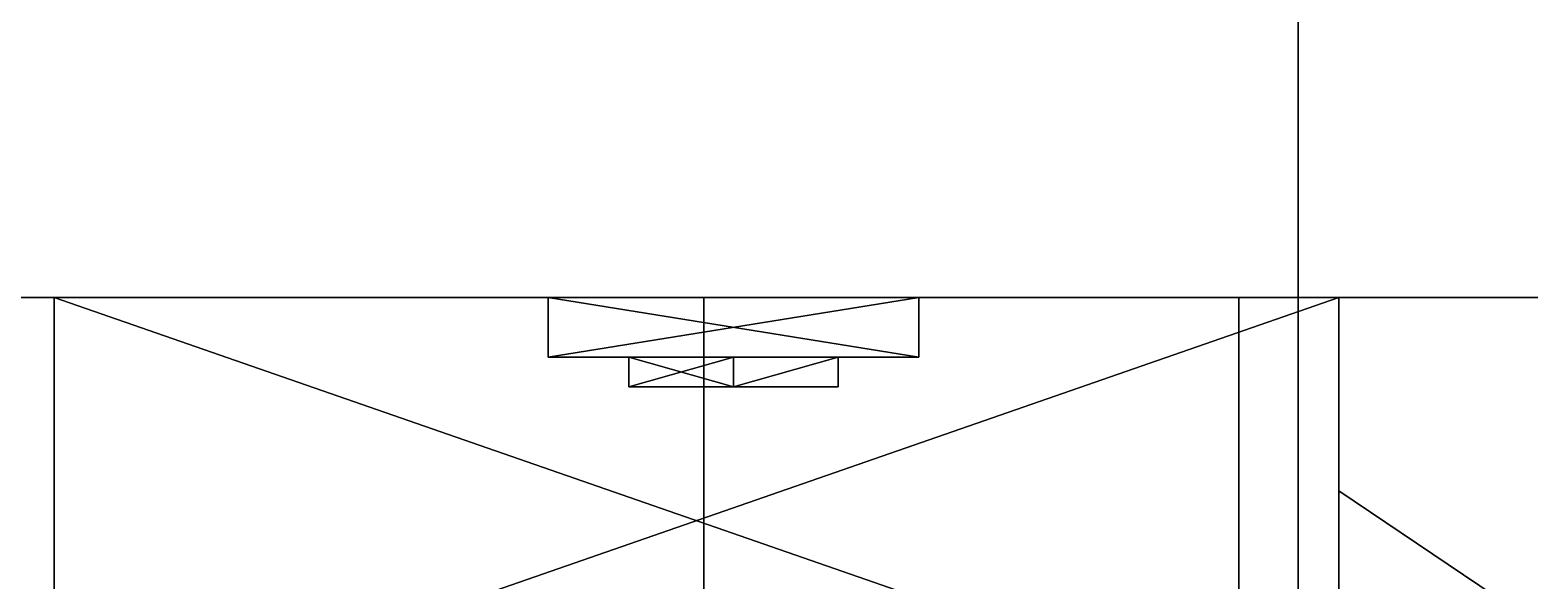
# Model space of a CAD drawing. Extents: x -469 to 3226, y 1395 to 4288.
# Drawn here: x 215.5 to 266, y 3036.2 to 3054.7 of the extents above; entities that cross this region are included whole.
import ezdxf

# ---------------------------------------------------------------- set-up
doc = ezdxf.new("R2010")
doc.units = 0
for name, color, linetype in [('LAYER0', 7, 'CONTINUOUS'), ('LAYER1', 7, 'CONTINUOUS'), ('LAYER101', 7, 'CONTINUOUS'), ('LAYER122', 253, 'CONTINUOUS'), ('LAYER125', 253, 'CONTINUOUS'), ('LAYER128', 253, 'CONTINUOUS'), ('LAYER131', 253, 'CONTINUOUS'), ('LAYER134', 253, 'CONTINUOUS'), ('LAYER338', 9, 'CONTINUOUS'), ('LAYER85', 7, 'CONTINUOUS'), ('LAYER86', 9, 'CONTINUOUS'), ('LAYER92', 7, 'CONTINUOUS'), ('LAYER93', 7, 'CONTINUOUS'), ('LAYER94', 7, 'CONTINUOUS'), ('LAYER95', 7, 'CONTINUOUS'), ('LAYER96', 7, 'CONTINUOUS'), ('LAYER97', 9, 'CONTINUOUS')]:
    doc.layers.add(name, color=color, linetype=linetype)

msp = doc.modelspace()

# ---------------------------------------------------------------- linework, layer by layer
at = {"layer": 'LAYER0', "invisible_edges": 1}
for points in [[(3116.174, 4288.024, -5), (-468.8259, 1395.024, -5), (-468.8259, 4288.024, -5), (3116.174, 4288.024, -5)], [(-468.8259, 1395.024, -5), (3116.174, 4288.024, -5), (3116.174, 1395.024, -5), (-468.8259, 1395.024, -5)], [(3116.174, 1395.024), (-468.8259, 4288.024), (-468.8259, 1395.024), (3116.174, 1395.024)], [(-468.8259, 4288.024), (3116.174, 1395.024), (3116.174, 4288.024), (-468.8259, 4288.024)]]:
    msp.add_3dface(points, dxfattribs=at)
at = {"layer": 'LAYER101', "invisible_edges": 1}
for points in [[(-303.8259, 2241.024, 2379), (276.1741, 3045.694, 2379), (-303.8259, 3045.694, 2379), (-303.8259, 2241.024, 2379)], [(276.1741, 3045.694, 2379), (-303.8259, 2241.024, 2379), (276.1741, 2241.024, 2379), (276.1741, 3045.694, 2379)], [(-303.8259, 3045.694, 2361), (276.1741, 3045.694, 2379), (276.1741, 3045.694, 2361), (-303.8259, 3045.694, 2361)], [(276.1741, 3045.694, 2379), (-303.8259, 3045.694, 2361), (-303.8259, 3045.694, 2379), (276.1741, 3045.694, 2379)], [(276.1741, 2241.024, 2361), (-303.8259, 3045.694, 2361), (276.1741, 3045.694, 2361), (276.1741, 2241.024, 2361)], [(-303.8259, 3045.694, 2361), (276.1741, 2241.024, 2361), (-303.8259, 2241.024, 2361), (-303.8259, 3045.694, 2361)]]:
    msp.add_3dface(points, dxfattribs=at)
at = {"layer": 'LAYER122'}
for points in [[(259.5378, 3045.694, 177), (259.5378, 3030.694, 177), (216.317, 3045.694, 177), (259.5378, 3045.694, 177)], [(216.317, 3045.694, 177), (259.5378, 3030.694, 177), (216.317, 3030.694, 177), (216.317, 3045.694, 177)], [(216.317, 3045.694, 177), (216.317, 3030.694, 177), (216.317, 3045.694, 189), (216.317, 3045.694, 177)], [(216.317, 3045.694, 189), (216.317, 3030.694, 177), (216.317, 3030.694, 189), (216.317, 3045.694, 189)], [(216.317, 3045.694, 189), (216.317, 3030.694, 189), (259.5378, 3045.694, 189), (216.317, 3045.694, 189)], [(259.5378, 3045.694, 189), (216.317, 3030.694, 189), (259.5378, 3030.694, 189), (259.5378, 3045.694, 189)], [(245.4079, 3043.694, 206), (245.4079, 3045.694, 206), (232.9403, 3045.694, 206), (245.4079, 3043.694, 206)], [(245.4079, 3043.694, 206), (232.9403, 3045.694, 206), (232.9403, 3043.694, 206), (245.4079, 3043.694, 206)], [(232.9403, 3043.694, 206), (232.9403, 3045.694, 206), (232.9403, 3045.694, 160), (232.9403, 3043.694, 206)], [(232.9403, 3043.694, 206), (232.9403, 3045.694, 160), (232.9403, 3043.694, 160), (232.9403, 3043.694, 206)], [(232.9403, 3043.694, 160), (232.9403, 3045.694, 160), (245.4079, 3045.694, 160), (232.9403, 3043.694, 160)], [(232.9403, 3043.694, 160), (245.4079, 3045.694, 160), (245.4079, 3043.694, 160), (232.9403, 3043.694, 160)], [(245.4079, 3045.694, 160), (245.4079, 3045.694, 206), (245.4079, 3043.694, 206), (245.4079, 3045.694, 160)], [(245.4079, 3045.694, 160), (245.4079, 3043.694, 206), (245.4079, 3043.694, 160), (245.4079, 3045.694, 160)], [(245.4079, 3043.694, 160), (245.4079, 3043.694, 206), (232.9403, 3043.694, 206), (245.4079, 3043.694, 160)], [(245.4079, 3043.694, 160), (232.9403, 3043.694, 206), (232.9403, 3043.694, 160), (245.4079, 3043.694, 160)], [(239.1741, 3042.694, 194.76), (235.6499, 3042.694, 199), (239.1741, 3043.694, 194.76), (239.1741, 3042.694, 194.76)], [(239.1741, 3043.694, 194.76), (235.6499, 3042.694, 199), (235.6499, 3043.694, 199), (239.1741, 3043.694, 194.76)], [(235.6499, 3042.694, 199), (239.1741, 3042.694, 203.24), (235.6499, 3043.694, 199), (235.6499, 3042.694, 199)], [(235.6499, 3043.694, 199), (239.1741, 3042.694, 203.24), (239.1741, 3043.694, 203.24), (235.6499, 3043.694, 199)], [(239.1741, 3043.694, 203.24), (235.6499, 3043.694, 199), (239.1741, 3043.694, 194.76), (239.1741, 3043.694, 203.24)], [(239.1741, 3042.694, 162.76), (235.6499, 3042.694, 167), (239.1741, 3043.694, 162.76), (239.1741, 3042.694, 162.76)], [(239.1741, 3043.694, 162.76), (235.6499, 3042.694, 167), (235.6499, 3043.694, 167), (239.1741, 3043.694, 162.76)], [(235.6499, 3042.694, 167), (239.1741, 3042.694, 171.24), (235.6499, 3043.694, 167), (235.6499, 3042.694, 167)], [(235.6499, 3043.694, 167), (239.1741, 3042.694, 171.24), (239.1741, 3043.694, 171.24), (235.6499, 3043.694, 167)], [(239.1741, 3043.694, 171.24), (235.6499, 3043.694, 167), (239.1741, 3043.694, 162.76), (239.1741, 3043.694, 171.24)], [(242.6983, 3042.694, 199), (239.1741, 3042.694, 194.76), (242.6983, 3043.694, 199), (242.6983, 3042.694, 199)], [(242.6983, 3043.694, 199), (239.1741, 3042.694, 194.76), (239.1741, 3043.694, 194.76), (242.6983, 3043.694, 199)], [(239.1741, 3043.694, 203.24), (239.1741, 3043.694, 194.76), (242.6983, 3043.694, 199), (239.1741, 3043.694, 203.24)], [(239.1741, 3043.694, 203.24), (239.1741, 3042.694, 203.24), (242.6983, 3043.694, 199), (239.1741, 3043.694, 203.24)], [(242.6983, 3043.694, 199), (239.1741, 3042.694, 203.24), (242.6983, 3042.694, 199), (242.6983, 3043.694, 199)], [(242.6983, 3042.694, 167), (239.1741, 3042.694, 162.76), (242.6983, 3043.694, 167), (242.6983, 3042.694, 167)], [(242.6983, 3043.694, 167), (239.1741, 3042.694, 162.76), (239.1741, 3043.694, 162.76), (242.6983, 3043.694, 167)], [(239.1741, 3043.694, 171.24), (239.1741, 3043.694, 162.76), (242.6983, 3043.694, 167), (239.1741, 3043.694, 171.24)], [(239.1741, 3043.694, 171.24), (239.1741, 3042.694, 171.24), (242.6983, 3043.694, 167), (239.1741, 3043.694, 171.24)], [(242.6983, 3043.694, 167), (239.1741, 3042.694, 171.24), (242.6983, 3042.694, 167), (242.6983, 3043.694, 167)], [(239.1741, 3042.694, 203.24), (235.6499, 3042.694, 199), (242.6983, 3042.694, 199), (239.1741, 3042.694, 203.24)], [(242.6983, 3042.694, 199), (235.6499, 3042.694, 199), (239.1741, 3042.694, 194.76), (242.6983, 3042.694, 199)], [(239.1741, 3042.694, 171.24), (235.6499, 3042.694, 167), (242.6983, 3042.694, 167), (239.1741, 3042.694, 171.24)], [(242.6983, 3042.694, 167), (235.6499, 3042.694, 167), (239.1741, 3042.694, 162.76), (242.6983, 3042.694, 167)], [(259.5378, 3030.694, 189), (264.8073, 3035.654, 189), (259.5378, 3039.194, 189), (259.5378, 3030.694, 189)], [(264.8073, 3035.654, 177), (259.5378, 3030.694, 177), (259.5378, 3039.194, 177), (264.8073, 3035.654, 177)]]:
    msp.add_3dface(points, dxfattribs=at)
at = {"layer": 'LAYER125'}
for points in [[(259.5378, 3045.694, 700.5), (259.5378, 3030.694, 700.5), (216.317, 3045.694, 700.5), (259.5378, 3045.694, 700.5)], [(216.317, 3045.694, 700.5), (259.5378, 3030.694, 700.5), (216.317, 3030.694, 700.5), (216.317, 3045.694, 700.5)], [(216.317, 3045.694, 700.5), (216.317, 3030.694, 700.5), (216.317, 3045.694, 712.5), (216.317, 3045.694, 700.5)], [(216.317, 3045.694, 712.5), (216.317, 3030.694, 700.5), (216.317, 3030.694, 712.5), (216.317, 3045.694, 712.5)], [(216.317, 3045.694, 712.5), (216.317, 3030.694, 712.5), (259.5378, 3045.694, 712.5), (216.317, 3045.694, 712.5)], [(259.5378, 3045.694, 712.5), (216.317, 3030.694, 712.5), (259.5378, 3030.694, 712.5), (259.5378, 3045.694, 712.5)], [(245.4079, 3043.694, 729.5), (245.4079, 3045.694, 729.5), (232.9403, 3045.694, 729.5), (245.4079, 3043.694, 729.5)], [(245.4079, 3043.694, 729.5), (232.9403, 3045.694, 729.5), (232.9403, 3043.694, 729.5), (245.4079, 3043.694, 729.5)], [(232.9403, 3043.694, 729.5), (232.9403, 3045.694, 729.5), (232.9403, 3045.694, 683.5), (232.9403, 3043.694, 729.5)], [(232.9403, 3043.694, 729.5), (232.9403, 3045.694, 683.5), (232.9403, 3043.694, 683.5), (232.9403, 3043.694, 729.5)], [(232.9403, 3043.694, 683.5), (232.9403, 3045.694, 683.5), (245.4079, 3045.694, 683.5), (232.9403, 3043.694, 683.5)], [(232.9403, 3043.694, 683.5), (245.4079, 3045.694, 683.5), (245.4079, 3043.694, 683.5), (232.9403, 3043.694, 683.5)], [(245.4079, 3045.694, 683.5), (245.4079, 3045.694, 729.5), (245.4079, 3043.694, 729.5), (245.4079, 3045.694, 683.5)], [(245.4079, 3045.694, 683.5), (245.4079, 3043.694, 729.5), (245.4079, 3043.694, 683.5), (245.4079, 3045.694, 683.5)], [(245.4079, 3043.694, 683.5), (245.4079, 3043.694, 729.5), (232.9403, 3043.694, 729.5), (245.4079, 3043.694, 683.5)], [(245.4079, 3043.694, 683.5), (232.9403, 3043.694, 729.5), (232.9403, 3043.694, 683.5), (245.4079, 3043.694, 683.5)], [(239.1741, 3042.694, 718.26), (235.6499, 3042.694, 722.5), (239.1741, 3043.694, 718.26), (239.1741, 3042.694, 718.26)], [(239.1741, 3043.694, 718.26), (235.6499, 3042.694, 722.5), (235.6499, 3043.694, 722.5), (239.1741, 3043.694, 718.26)], [(235.6499, 3042.694, 722.5), (239.1741, 3042.694, 726.74), (235.6499, 3043.694, 722.5), (235.6499, 3042.694, 722.5)], [(235.6499, 3043.694, 722.5), (239.1741, 3042.694, 726.74), (239.1741, 3043.694, 726.74), (235.6499, 3043.694, 722.5)], [(239.1741, 3043.694, 726.74), (235.6499, 3043.694, 722.5), (239.1741, 3043.694, 718.26), (239.1741, 3043.694, 726.74)], [(239.1741, 3042.694, 686.26), (235.6499, 3042.694, 690.5), (239.1741, 3043.694, 686.26), (239.1741, 3042.694, 686.26)], [(239.1741, 3043.694, 686.26), (235.6499, 3042.694, 690.5), (235.6499, 3043.694, 690.5), (239.1741, 3043.694, 686.26)], [(235.6499, 3042.694, 690.5), (239.1741, 3042.694, 694.74), (235.6499, 3043.694, 690.5), (235.6499, 3042.694, 690.5)], [(235.6499, 3043.694, 690.5), (239.1741, 3042.694, 694.74), (239.1741, 3043.694, 694.74), (235.6499, 3043.694, 690.5)], [(239.1741, 3043.694, 694.74), (235.6499, 3043.694, 690.5), (239.1741, 3043.694, 686.26), (239.1741, 3043.694, 694.74)], [(242.6983, 3042.694, 722.5), (239.1741, 3042.694, 718.26), (242.6983, 3043.694, 722.5), (242.6983, 3042.694, 722.5)], [(242.6983, 3043.694, 722.5), (239.1741, 3042.694, 718.26), (239.1741, 3043.694, 718.26), (242.6983, 3043.694, 722.5)], [(239.1741, 3043.694, 726.74), (239.1741, 3043.694, 718.26), (242.6983, 3043.694, 722.5), (239.1741, 3043.694, 726.74)], [(239.1741, 3043.694, 726.74), (239.1741, 3042.694, 726.74), (242.6983, 3043.694, 722.5), (239.1741, 3043.694, 726.74)], [(242.6983, 3043.694, 722.5), (239.1741, 3042.694, 726.74), (242.6983, 3042.694, 722.5), (242.6983, 3043.694, 722.5)], [(242.6983, 3042.694, 690.5), (239.1741, 3042.694, 686.26), (242.6983, 3043.694, 690.5), (242.6983, 3042.694, 690.5)], [(242.6983, 3043.694, 690.5), (239.1741, 3042.694, 686.26), (239.1741, 3043.694, 686.26), (242.6983, 3043.694, 690.5)], [(239.1741, 3043.694, 694.74), (239.1741, 3043.694, 686.26), (242.6983, 3043.694, 690.5), (239.1741, 3043.694, 694.74)], [(239.1741, 3043.694, 694.74), (239.1741, 3042.694, 694.74), (242.6983, 3043.694, 690.5), (239.1741, 3043.694, 694.74)], [(242.6983, 3043.694, 690.5), (239.1741, 3042.694, 694.74), (242.6983, 3042.694, 690.5), (242.6983, 3043.694, 690.5)], [(239.1741, 3042.694, 726.74), (235.6499, 3042.694, 722.5), (242.6983, 3042.694, 722.5), (239.1741, 3042.694, 726.74)], [(242.6983, 3042.694, 722.5), (235.6499, 3042.694, 722.5), (239.1741, 3042.694, 718.26), (242.6983, 3042.694, 722.5)], [(239.1741, 3042.694, 694.74), (235.6499, 3042.694, 690.5), (242.6983, 3042.694, 690.5), (239.1741, 3042.694, 694.74)], [(242.6983, 3042.694, 690.5), (235.6499, 3042.694, 690.5), (239.1741, 3042.694, 686.26), (242.6983, 3042.694, 690.5)], [(259.5378, 3030.694, 712.5), (264.8073, 3035.654, 712.5), (259.5378, 3039.194, 712.5), (259.5378, 3030.694, 712.5)], [(264.8073, 3035.654, 700.5), (259.5378, 3030.694, 700.5), (259.5378, 3039.194, 700.5), (264.8073, 3035.654, 700.5)]]:
    msp.add_3dface(points, dxfattribs=at)
at = {"layer": 'LAYER128'}
for points in [[(259.5378, 3045.694, 1224), (259.5378, 3030.694, 1224), (216.317, 3045.694, 1224), (259.5378, 3045.694, 1224)], [(216.317, 3045.694, 1224), (259.5378, 3030.694, 1224), (216.317, 3030.694, 1224), (216.317, 3045.694, 1224)], [(216.317, 3045.694, 1224), (216.317, 3030.694, 1224), (216.317, 3045.694, 1236), (216.317, 3045.694, 1224)], [(216.317, 3045.694, 1236), (216.317, 3030.694, 1224), (216.317, 3030.694, 1236), (216.317, 3045.694, 1236)], [(216.317, 3045.694, 1236), (216.317, 3030.694, 1236), (259.5378, 3045.694, 1236), (216.317, 3045.694, 1236)], [(259.5378, 3045.694, 1236), (216.317, 3030.694, 1236), (259.5378, 3030.694, 1236), (259.5378, 3045.694, 1236)], [(245.4079, 3043.694, 1253), (245.4079, 3045.694, 1253), (232.9403, 3045.694, 1253), (245.4079, 3043.694, 1253)], [(245.4079, 3043.694, 1253), (232.9403, 3045.694, 1253), (232.9403, 3043.694, 1253), (245.4079, 3043.694, 1253)], [(232.9403, 3043.694, 1253), (232.9403, 3045.694, 1253), (232.9403, 3045.694, 1207), (232.9403, 3043.694, 1253)], [(232.9403, 3043.694, 1253), (232.9403, 3045.694, 1207), (232.9403, 3043.694, 1207), (232.9403, 3043.694, 1253)], [(232.9403, 3043.694, 1207), (232.9403, 3045.694, 1207), (245.4079, 3045.694, 1207), (232.9403, 3043.694, 1207)], [(232.9403, 3043.694, 1207), (245.4079, 3045.694, 1207), (245.4079, 3043.694, 1207), (232.9403, 3043.694, 1207)], [(245.4079, 3045.694, 1207), (245.4079, 3045.694, 1253), (245.4079, 3043.694, 1253), (245.4079, 3045.694, 1207)], [(245.4079, 3045.694, 1207), (245.4079, 3043.694, 1253), (245.4079, 3043.694, 1207), (245.4079, 3045.694, 1207)], [(245.4079, 3043.694, 1207), (245.4079, 3043.694, 1253), (232.9403, 3043.694, 1253), (245.4079, 3043.694, 1207)], [(245.4079, 3043.694, 1207), (232.9403, 3043.694, 1253), (232.9403, 3043.694, 1207), (245.4079, 3043.694, 1207)], [(239.1741, 3042.694, 1241.76), (235.6499, 3042.694, 1246), (239.1741, 3043.694, 1241.76), (239.1741, 3042.694, 1241.76)], [(239.1741, 3043.694, 1241.76), (235.6499, 3042.694, 1246), (235.6499, 3043.694, 1246), (239.1741, 3043.694, 1241.76)], [(235.6499, 3042.694, 1246), (239.1741, 3042.694, 1250.24), (235.6499, 3043.694, 1246), (235.6499, 3042.694, 1246)], [(235.6499, 3043.694, 1246), (239.1741, 3042.694, 1250.24), (239.1741, 3043.694, 1250.24), (235.6499, 3043.694, 1246)], [(239.1741, 3043.694, 1250.24), (235.6499, 3043.694, 1246), (239.1741, 3043.694, 1241.76), (239.1741, 3043.694, 1250.24)], [(239.1741, 3042.694, 1209.76), (235.6499, 3042.694, 1214), (239.1741, 3043.694, 1209.76), (239.1741, 3042.694, 1209.76)], [(239.1741, 3043.694, 1209.76), (235.6499, 3042.694, 1214), (235.6499, 3043.694, 1214), (239.1741, 3043.694, 1209.76)], [(235.6499, 3042.694, 1214), (239.1741, 3042.694, 1218.24), (235.6499, 3043.694, 1214), (235.6499, 3042.694, 1214)], [(235.6499, 3043.694, 1214), (239.1741, 3042.694, 1218.24), (239.1741, 3043.694, 1218.24), (235.6499, 3043.694, 1214)], [(239.1741, 3043.694, 1218.24), (235.6499, 3043.694, 1214), (239.1741, 3043.694, 1209.76), (239.1741, 3043.694, 1218.24)], [(242.6983, 3042.694, 1246), (239.1741, 3042.694, 1241.76), (242.6983, 3043.694, 1246), (242.6983, 3042.694, 1246)], [(242.6983, 3043.694, 1246), (239.1741, 3042.694, 1241.76), (239.1741, 3043.694, 1241.76), (242.6983, 3043.694, 1246)], [(239.1741, 3043.694, 1250.24), (239.1741, 3043.694, 1241.76), (242.6983, 3043.694, 1246), (239.1741, 3043.694, 1250.24)], [(239.1741, 3043.694, 1250.24), (239.1741, 3042.694, 1250.24), (242.6983, 3043.694, 1246), (239.1741, 3043.694, 1250.24)], [(242.6983, 3043.694, 1246), (239.1741, 3042.694, 1250.24), (242.6983, 3042.694, 1246), (242.6983, 3043.694, 1246)], [(242.6983, 3042.694, 1214), (239.1741, 3042.694, 1209.76), (242.6983, 3043.694, 1214), (242.6983, 3042.694, 1214)], [(242.6983, 3043.694, 1214), (239.1741, 3042.694, 1209.76), (239.1741, 3043.694, 1209.76), (242.6983, 3043.694, 1214)], [(239.1741, 3043.694, 1218.24), (239.1741, 3043.694, 1209.76), (242.6983, 3043.694, 1214), (239.1741, 3043.694, 1218.24)], [(239.1741, 3043.694, 1218.24), (239.1741, 3042.694, 1218.24), (242.6983, 3043.694, 1214), (239.1741, 3043.694, 1218.24)], [(242.6983, 3043.694, 1214), (239.1741, 3042.694, 1218.24), (242.6983, 3042.694, 1214), (242.6983, 3043.694, 1214)], [(239.1741, 3042.694, 1250.24), (235.6499, 3042.694, 1246), (242.6983, 3042.694, 1246), (239.1741, 3042.694, 1250.24)], [(242.6983, 3042.694, 1246), (235.6499, 3042.694, 1246), (239.1741, 3042.694, 1241.76), (242.6983, 3042.694, 1246)], [(239.1741, 3042.694, 1218.24), (235.6499, 3042.694, 1214), (242.6983, 3042.694, 1214), (239.1741, 3042.694, 1218.24)], [(242.6983, 3042.694, 1214), (235.6499, 3042.694, 1214), (239.1741, 3042.694, 1209.76), (242.6983, 3042.694, 1214)], [(259.5378, 3030.694, 1236), (264.8073, 3035.654, 1236), (259.5378, 3039.194, 1236), (259.5378, 3030.694, 1236)], [(264.8073, 3035.654, 1224), (259.5378, 3030.694, 1224), (259.5378, 3039.194, 1224), (264.8073, 3035.654, 1224)]]:
    msp.add_3dface(points, dxfattribs=at)
at = {"layer": 'LAYER131'}
for points in [[(259.5378, 3045.694, 1747.5), (259.5378, 3030.694, 1747.5), (216.317, 3045.694, 1747.5), (259.5378, 3045.694, 1747.5)], [(216.317, 3045.694, 1747.5), (259.5378, 3030.694, 1747.5), (216.317, 3030.694, 1747.5), (216.317, 3045.694, 1747.5)], [(216.317, 3045.694, 1747.5), (216.317, 3030.694, 1747.5), (216.317, 3045.694, 1759.5), (216.317, 3045.694, 1747.5)], [(216.317, 3045.694, 1759.5), (216.317, 3030.694, 1747.5), (216.317, 3030.694, 1759.5), (216.317, 3045.694, 1759.5)], [(216.317, 3045.694, 1759.5), (216.317, 3030.694, 1759.5), (259.5378, 3045.694, 1759.5), (216.317, 3045.694, 1759.5)], [(259.5378, 3045.694, 1759.5), (216.317, 3030.694, 1759.5), (259.5378, 3030.694, 1759.5), (259.5378, 3045.694, 1759.5)], [(245.4079, 3043.694, 1776.5), (245.4079, 3045.694, 1776.5), (232.9403, 3045.694, 1776.5), (245.4079, 3043.694, 1776.5)], [(245.4079, 3043.694, 1776.5), (232.9403, 3045.694, 1776.5), (232.9403, 3043.694, 1776.5), (245.4079, 3043.694, 1776.5)], [(232.9403, 3043.694, 1776.5), (232.9403, 3045.694, 1776.5), (232.9403, 3045.694, 1730.5), (232.9403, 3043.694, 1776.5)], [(232.9403, 3043.694, 1776.5), (232.9403, 3045.694, 1730.5), (232.9403, 3043.694, 1730.5), (232.9403, 3043.694, 1776.5)], [(232.9403, 3043.694, 1730.5), (232.9403, 3045.694, 1730.5), (245.4079, 3045.694, 1730.5), (232.9403, 3043.694, 1730.5)], [(232.9403, 3043.694, 1730.5), (245.4079, 3045.694, 1730.5), (245.4079, 3043.694, 1730.5), (232.9403, 3043.694, 1730.5)], [(245.4079, 3045.694, 1730.5), (245.4079, 3045.694, 1776.5), (245.4079, 3043.694, 1776.5), (245.4079, 3045.694, 1730.5)], [(245.4079, 3045.694, 1730.5), (245.4079, 3043.694, 1776.5), (245.4079, 3043.694, 1730.5), (245.4079, 3045.694, 1730.5)], [(245.4079, 3043.694, 1730.5), (245.4079, 3043.694, 1776.5), (232.9403, 3043.694, 1776.5), (245.4079, 3043.694, 1730.5)], [(245.4079, 3043.694, 1730.5), (232.9403, 3043.694, 1776.5), (232.9403, 3043.694, 1730.5), (245.4079, 3043.694, 1730.5)], [(239.1741, 3042.694, 1765.26), (235.6499, 3042.694, 1769.5), (239.1741, 3043.694, 1765.26), (239.1741, 3042.694, 1765.26)], [(239.1741, 3043.694, 1765.26), (235.6499, 3042.694, 1769.5), (235.6499, 3043.694, 1769.5), (239.1741, 3043.694, 1765.26)], [(235.6499, 3042.694, 1769.5), (239.1741, 3042.694, 1773.74), (235.6499, 3043.694, 1769.5), (235.6499, 3042.694, 1769.5)], [(235.6499, 3043.694, 1769.5), (239.1741, 3042.694, 1773.74), (239.1741, 3043.694, 1773.74), (235.6499, 3043.694, 1769.5)], [(239.1741, 3043.694, 1773.74), (235.6499, 3043.694, 1769.5), (239.1741, 3043.694, 1765.26), (239.1741, 3043.694, 1773.74)], [(239.1741, 3042.694, 1733.26), (235.6499, 3042.694, 1737.5), (239.1741, 3043.694, 1733.26), (239.1741, 3042.694, 1733.26)], [(239.1741, 3043.694, 1733.26), (235.6499, 3042.694, 1737.5), (235.6499, 3043.694, 1737.5), (239.1741, 3043.694, 1733.26)], [(235.6499, 3042.694, 1737.5), (239.1741, 3042.694, 1741.74), (235.6499, 3043.694, 1737.5), (235.6499, 3042.694, 1737.5)], [(235.6499, 3043.694, 1737.5), (239.1741, 3042.694, 1741.74), (239.1741, 3043.694, 1741.74), (235.6499, 3043.694, 1737.5)], [(239.1741, 3043.694, 1741.74), (235.6499, 3043.694, 1737.5), (239.1741, 3043.694, 1733.26), (239.1741, 3043.694, 1741.74)], [(242.6983, 3042.694, 1769.5), (239.1741, 3042.694, 1765.26), (242.6983, 3043.694, 1769.5), (242.6983, 3042.694, 1769.5)], [(242.6983, 3043.694, 1769.5), (239.1741, 3042.694, 1765.26), (239.1741, 3043.694, 1765.26), (242.6983, 3043.694, 1769.5)], [(239.1741, 3043.694, 1773.74), (239.1741, 3043.694, 1765.26), (242.6983, 3043.694, 1769.5), (239.1741, 3043.694, 1773.74)], [(239.1741, 3043.694, 1773.74), (239.1741, 3042.694, 1773.74), (242.6983, 3043.694, 1769.5), (239.1741, 3043.694, 1773.74)], [(242.6983, 3043.694, 1769.5), (239.1741, 3042.694, 1773.74), (242.6983, 3042.694, 1769.5), (242.6983, 3043.694, 1769.5)], [(242.6983, 3042.694, 1737.5), (239.1741, 3042.694, 1733.26), (242.6983, 3043.694, 1737.5), (242.6983, 3042.694, 1737.5)], [(242.6983, 3043.694, 1737.5), (239.1741, 3042.694, 1733.26), (239.1741, 3043.694, 1733.26), (242.6983, 3043.694, 1737.5)], [(239.1741, 3043.694, 1741.74), (239.1741, 3043.694, 1733.26), (242.6983, 3043.694, 1737.5), (239.1741, 3043.694, 1741.74)], [(239.1741, 3043.694, 1741.74), (239.1741, 3042.694, 1741.74), (242.6983, 3043.694, 1737.5), (239.1741, 3043.694, 1741.74)], [(242.6983, 3043.694, 1737.5), (239.1741, 3042.694, 1741.74), (242.6983, 3042.694, 1737.5), (242.6983, 3043.694, 1737.5)], [(239.1741, 3042.694, 1773.74), (235.6499, 3042.694, 1769.5), (242.6983, 3042.694, 1769.5), (239.1741, 3042.694, 1773.74)], [(242.6983, 3042.694, 1769.5), (235.6499, 3042.694, 1769.5), (239.1741, 3042.694, 1765.26), (242.6983, 3042.694, 1769.5)], [(239.1741, 3042.694, 1741.74), (235.6499, 3042.694, 1737.5), (242.6983, 3042.694, 1737.5), (239.1741, 3042.694, 1741.74)], [(242.6983, 3042.694, 1737.5), (235.6499, 3042.694, 1737.5), (239.1741, 3042.694, 1733.26), (242.6983, 3042.694, 1737.5)], [(259.5378, 3030.694, 1759.5), (264.8073, 3035.654, 1759.5), (259.5378, 3039.194, 1759.5), (259.5378, 3030.694, 1759.5)], [(264.8073, 3035.654, 1747.5), (259.5378, 3030.694, 1747.5), (259.5378, 3039.194, 1747.5), (264.8073, 3035.654, 1747.5)]]:
    msp.add_3dface(points, dxfattribs=at)
at = {"layer": 'LAYER134'}
for points in [[(259.5378, 3045.694, 2271), (259.5378, 3030.694, 2271), (216.317, 3045.694, 2271), (259.5378, 3045.694, 2271)], [(216.317, 3045.694, 2271), (259.5378, 3030.694, 2271), (216.317, 3030.694, 2271), (216.317, 3045.694, 2271)], [(216.317, 3045.694, 2271), (216.317, 3030.694, 2271), (216.317, 3045.694, 2283), (216.317, 3045.694, 2271)], [(216.317, 3045.694, 2283), (216.317, 3030.694, 2271), (216.317, 3030.694, 2283), (216.317, 3045.694, 2283)], [(216.317, 3045.694, 2283), (216.317, 3030.694, 2283), (259.5378, 3045.694, 2283), (216.317, 3045.694, 2283)], [(259.5378, 3045.694, 2283), (216.317, 3030.694, 2283), (259.5378, 3030.694, 2283), (259.5378, 3045.694, 2283)], [(245.4079, 3043.694, 2300), (245.4079, 3045.694, 2300), (232.9403, 3045.694, 2300), (245.4079, 3043.694, 2300)], [(245.4079, 3043.694, 2300), (232.9403, 3045.694, 2300), (232.9403, 3043.694, 2300), (245.4079, 3043.694, 2300)], [(232.9403, 3043.694, 2300), (232.9403, 3045.694, 2300), (232.9403, 3045.694, 2254), (232.9403, 3043.694, 2300)], [(232.9403, 3043.694, 2300), (232.9403, 3045.694, 2254), (232.9403, 3043.694, 2254), (232.9403, 3043.694, 2300)], [(232.9403, 3043.694, 2254), (232.9403, 3045.694, 2254), (245.4079, 3045.694, 2254), (232.9403, 3043.694, 2254)], [(232.9403, 3043.694, 2254), (245.4079, 3045.694, 2254), (245.4079, 3043.694, 2254), (232.9403, 3043.694, 2254)], [(245.4079, 3045.694, 2254), (245.4079, 3045.694, 2300), (245.4079, 3043.694, 2300), (245.4079, 3045.694, 2254)], [(245.4079, 3045.694, 2254), (245.4079, 3043.694, 2300), (245.4079, 3043.694, 2254), (245.4079, 3045.694, 2254)], [(245.4079, 3043.694, 2254), (245.4079, 3043.694, 2300), (232.9403, 3043.694, 2300), (245.4079, 3043.694, 2254)], [(245.4079, 3043.694, 2254), (232.9403, 3043.694, 2300), (232.9403, 3043.694, 2254), (245.4079, 3043.694, 2254)], [(239.1741, 3042.694, 2288.76), (235.6499, 3042.694, 2293), (239.1741, 3043.694, 2288.76), (239.1741, 3042.694, 2288.76)], [(239.1741, 3043.694, 2288.76), (235.6499, 3042.694, 2293), (235.6499, 3043.694, 2293), (239.1741, 3043.694, 2288.76)], [(235.6499, 3042.694, 2293), (239.1741, 3042.694, 2297.24), (235.6499, 3043.694, 2293), (235.6499, 3042.694, 2293)], [(235.6499, 3043.694, 2293), (239.1741, 3042.694, 2297.24), (239.1741, 3043.694, 2297.24), (235.6499, 3043.694, 2293)], [(239.1741, 3043.694, 2297.24), (235.6499, 3043.694, 2293), (239.1741, 3043.694, 2288.76), (239.1741, 3043.694, 2297.24)], [(239.1741, 3042.694, 2256.76), (235.6499, 3042.694, 2261), (239.1741, 3043.694, 2256.76), (239.1741, 3042.694, 2256.76)], [(239.1741, 3043.694, 2256.76), (235.6499, 3042.694, 2261), (235.6499, 3043.694, 2261), (239.1741, 3043.694, 2256.76)], [(235.6499, 3042.694, 2261), (239.1741, 3042.694, 2265.24), (235.6499, 3043.694, 2261), (235.6499, 3042.694, 2261)], [(235.6499, 3043.694, 2261), (239.1741, 3042.694, 2265.24), (239.1741, 3043.694, 2265.24), (235.6499, 3043.694, 2261)], [(239.1741, 3043.694, 2265.24), (235.6499, 3043.694, 2261), (239.1741, 3043.694, 2256.76), (239.1741, 3043.694, 2265.24)], [(242.6983, 3042.694, 2293), (239.1741, 3042.694, 2288.76), (242.6983, 3043.694, 2293), (242.6983, 3042.694, 2293)], [(242.6983, 3043.694, 2293), (239.1741, 3042.694, 2288.76), (239.1741, 3043.694, 2288.76), (242.6983, 3043.694, 2293)], [(239.1741, 3043.694, 2297.24), (239.1741, 3043.694, 2288.76), (242.6983, 3043.694, 2293), (239.1741, 3043.694, 2297.24)], [(239.1741, 3043.694, 2297.24), (239.1741, 3042.694, 2297.24), (242.6983, 3043.694, 2293), (239.1741, 3043.694, 2297.24)], [(242.6983, 3043.694, 2293), (239.1741, 3042.694, 2297.24), (242.6983, 3042.694, 2293), (242.6983, 3043.694, 2293)], [(242.6983, 3042.694, 2261), (239.1741, 3042.694, 2256.76), (242.6983, 3043.694, 2261), (242.6983, 3042.694, 2261)], [(242.6983, 3043.694, 2261), (239.1741, 3042.694, 2256.76), (239.1741, 3043.694, 2256.76), (242.6983, 3043.694, 2261)], [(239.1741, 3043.694, 2265.24), (239.1741, 3043.694, 2256.76), (242.6983, 3043.694, 2261), (239.1741, 3043.694, 2265.24)], [(239.1741, 3043.694, 2265.24), (239.1741, 3042.694, 2265.24), (242.6983, 3043.694, 2261), (239.1741, 3043.694, 2265.24)], [(242.6983, 3043.694, 2261), (239.1741, 3042.694, 2265.24), (242.6983, 3042.694, 2261), (242.6983, 3043.694, 2261)], [(239.1741, 3042.694, 2297.24), (235.6499, 3042.694, 2293), (242.6983, 3042.694, 2293), (239.1741, 3042.694, 2297.24)], [(242.6983, 3042.694, 2293), (235.6499, 3042.694, 2293), (239.1741, 3042.694, 2288.76), (242.6983, 3042.694, 2293)], [(239.1741, 3042.694, 2265.24), (235.6499, 3042.694, 2261), (242.6983, 3042.694, 2261), (239.1741, 3042.694, 2265.24)], [(242.6983, 3042.694, 2261), (235.6499, 3042.694, 2261), (239.1741, 3042.694, 2256.76), (242.6983, 3042.694, 2261)], [(259.5378, 3030.694, 2283), (264.8073, 3035.654, 2283), (259.5378, 3039.194, 2283), (259.5378, 3030.694, 2283)], [(264.8073, 3035.654, 2271), (259.5378, 3030.694, 2271), (259.5378, 3039.194, 2271), (264.8073, 3035.654, 2271)]]:
    msp.add_3dface(points, dxfattribs=at)
at = {"layer": 'LAYER338', "invisible_edges": 1}
for points in [[(258.1741, 3600.524, 2440), (258.1741, 2082.524, 2380), (258.1741, 2082.524, 2440), (258.1741, 3600.524, 2440)], [(258.1741, 2082.524, 2380), (258.1741, 3600.524, 2440), (258.1741, 3600.524, 2380), (258.1741, 2082.524, 2380)], [(276.1741, 3600.524, 2380), (258.1741, 2082.524, 2380), (258.1741, 3600.524, 2380), (276.1741, 3600.524, 2380)], [(258.1741, 2082.524, 2380), (276.1741, 3600.524, 2380), (276.1741, 2082.524, 2380), (258.1741, 2082.524, 2380)], [(276.1741, 2082.524, 2440), (258.1741, 3600.524, 2440), (258.1741, 2082.524, 2440), (276.1741, 2082.524, 2440)], [(258.1741, 3600.524, 2440), (276.1741, 2082.524, 2440), (276.1741, 3600.524, 2440), (258.1741, 3600.524, 2440)]]:
    msp.add_3dface(points, dxfattribs=at)
at = {"layer": 'LAYER85', "invisible_edges": 1}
for points in [[(-303.8259, 3045.694, 80), (276.1741, 2241.024, 80), (-303.8259, 2241.024, 80), (-303.8259, 3045.694, 80)], [(276.1741, 2241.024, 80), (-303.8259, 3045.694, 80), (276.1741, 3045.694, 80), (276.1741, 2241.024, 80)], [(-303.8259, 3045.694, 80), (276.1741, 3045.694, 98), (276.1741, 3045.694, 80), (-303.8259, 3045.694, 80)], [(276.1741, 3045.694, 98), (-303.8259, 3045.694, 80), (-303.8259, 3045.694, 98), (276.1741, 3045.694, 98)], [(276.1741, 3045.694, 98), (-303.8259, 2241.024, 98), (276.1741, 2241.024, 98), (276.1741, 3045.694, 98)], [(-303.8259, 2241.024, 98), (276.1741, 3045.694, 98), (-303.8259, 3045.694, 98), (-303.8259, 2241.024, 98)]]:
    msp.add_3dface(points, dxfattribs=at)
at = {"layer": 'LAYER86', "invisible_edges": 1}
for points in [[(238.1741, 3045.694, 80), (238.1741, 2241.024), (238.1741, 2241.024, 80), (238.1741, 3045.694, 80)], [(238.1741, 2241.024), (238.1741, 3045.694, 80), (238.1741, 3045.694), (238.1741, 2241.024)], [(256.1741, 3045.694), (238.1741, 2241.024), (238.1741, 3045.694), (256.1741, 3045.694)], [(238.1741, 2241.024), (256.1741, 3045.694), (256.1741, 2241.024), (238.1741, 2241.024)], [(238.1741, 3045.694, 80), (256.1741, 3045.694), (238.1741, 3045.694), (238.1741, 3045.694, 80)], [(256.1741, 3045.694), (238.1741, 3045.694, 80), (256.1741, 3045.694, 80), (256.1741, 3045.694)], [(256.1741, 2241.024, 80), (238.1741, 3045.694, 80), (238.1741, 2241.024, 80), (256.1741, 2241.024, 80)], [(238.1741, 3045.694, 80), (256.1741, 2241.024, 80), (256.1741, 3045.694, 80), (238.1741, 3045.694, 80)], [(256.1741, 3045.694), (256.1741, 2241.024, 80), (256.1741, 2241.024), (256.1741, 3045.694)], [(256.1741, 2241.024, 80), (256.1741, 3045.694), (256.1741, 3045.694, 80), (256.1741, 2241.024, 80)]]:
    msp.add_3dface(points, dxfattribs=at)
at = {"layer": 'LAYER92', "invisible_edges": 1}
for points in [[(-279.2259, 2241.024, 2034), (276.1741, 3045.694, 2034), (-279.2259, 3045.694, 2034), (-279.2259, 2241.024, 2034)], [(276.1741, 3045.694, 2034), (-279.2259, 2241.024, 2034), (276.1741, 2241.024, 2034), (276.1741, 3045.694, 2034)], [(-279.2259, 3045.694, 2016), (276.1741, 3045.694, 2034), (276.1741, 3045.694, 2016), (-279.2259, 3045.694, 2016)], [(276.1741, 3045.694, 2034), (-279.2259, 3045.694, 2016), (-279.2259, 3045.694, 2034), (276.1741, 3045.694, 2034)], [(276.1741, 2241.024, 2016), (-279.2259, 3045.694, 2016), (276.1741, 3045.694, 2016), (276.1741, 2241.024, 2016)], [(-279.2259, 3045.694, 2016), (276.1741, 2241.024, 2016), (-279.2259, 2241.024, 2016), (-279.2259, 3045.694, 2016)]]:
    msp.add_3dface(points, dxfattribs=at)
at = {"layer": 'LAYER93', "invisible_edges": 1}
for points in [[(-279.2259, 2241.024, 485.2), (276.1741, 3045.694, 485.2), (-279.2259, 3045.694, 485.2), (-279.2259, 2241.024, 485.2)], [(276.1741, 3045.694, 485.2), (-279.2259, 2241.024, 485.2), (276.1741, 2241.024, 485.2), (276.1741, 3045.694, 485.2)], [(-279.2259, 3045.694, 467.2), (276.1741, 3045.694, 485.2), (276.1741, 3045.694, 467.2), (-279.2259, 3045.694, 467.2)], [(276.1741, 3045.694, 485.2), (-279.2259, 3045.694, 467.2), (-279.2259, 3045.694, 485.2), (276.1741, 3045.694, 485.2)], [(276.1741, 2241.024, 467.2), (-279.2259, 3045.694, 467.2), (276.1741, 3045.694, 467.2), (276.1741, 2241.024, 467.2)], [(-279.2259, 3045.694, 467.2), (276.1741, 2241.024, 467.2), (-279.2259, 2241.024, 467.2), (-279.2259, 3045.694, 467.2)]]:
    msp.add_3dface(points, dxfattribs=at)
at = {"layer": 'LAYER94', "invisible_edges": 1}
for points in [[(-279.2259, 2241.024, 872.4), (276.1741, 3045.694, 872.4), (-279.2259, 3045.694, 872.4), (-279.2259, 2241.024, 872.4)], [(276.1741, 3045.694, 872.4), (-279.2259, 2241.024, 872.4), (276.1741, 2241.024, 872.4), (276.1741, 3045.694, 872.4)], [(-279.2259, 3045.694, 854.4), (276.1741, 3045.694, 872.4), (276.1741, 3045.694, 854.4), (-279.2259, 3045.694, 854.4)], [(276.1741, 3045.694, 872.4), (-279.2259, 3045.694, 854.4), (-279.2259, 3045.694, 872.4), (276.1741, 3045.694, 872.4)], [(276.1741, 2241.024, 854.4), (-279.2259, 3045.694, 854.4), (276.1741, 3045.694, 854.4), (276.1741, 2241.024, 854.4)], [(-279.2259, 3045.694, 854.4), (276.1741, 2241.024, 854.4), (-279.2259, 2241.024, 854.4), (-279.2259, 3045.694, 854.4)]]:
    msp.add_3dface(points, dxfattribs=at)
at = {"layer": 'LAYER95', "invisible_edges": 1}
for points in [[(-279.2259, 2241.024, 1259.6), (276.1741, 3045.694, 1259.6), (-279.2259, 3045.694, 1259.6), (-279.2259, 2241.024, 1259.6)], [(276.1741, 3045.694, 1259.6), (-279.2259, 2241.024, 1259.6), (276.1741, 2241.024, 1259.6), (276.1741, 3045.694, 1259.6)], [(-279.2259, 3045.694, 1241.6), (276.1741, 3045.694, 1259.6), (276.1741, 3045.694, 1241.6), (-279.2259, 3045.694, 1241.6)], [(276.1741, 3045.694, 1259.6), (-279.2259, 3045.694, 1241.6), (-279.2259, 3045.694, 1259.6), (276.1741, 3045.694, 1259.6)], [(276.1741, 2241.024, 1241.6), (-279.2259, 3045.694, 1241.6), (276.1741, 3045.694, 1241.6), (276.1741, 2241.024, 1241.6)], [(-279.2259, 3045.694, 1241.6), (276.1741, 2241.024, 1241.6), (-279.2259, 2241.024, 1241.6), (-279.2259, 3045.694, 1241.6)]]:
    msp.add_3dface(points, dxfattribs=at)
at = {"layer": 'LAYER96', "invisible_edges": 1}
for points in [[(-279.2259, 2241.024, 1646.8), (276.1741, 3045.694, 1646.8), (-279.2259, 3045.694, 1646.8), (-279.2259, 2241.024, 1646.8)], [(276.1741, 3045.694, 1646.8), (-279.2259, 2241.024, 1646.8), (276.1741, 2241.024, 1646.8), (276.1741, 3045.694, 1646.8)], [(-279.2259, 3045.694, 1628.8), (276.1741, 3045.694, 1646.8), (276.1741, 3045.694, 1628.8), (-279.2259, 3045.694, 1628.8)], [(276.1741, 3045.694, 1646.8), (-279.2259, 3045.694, 1628.8), (-279.2259, 3045.694, 1646.8), (276.1741, 3045.694, 1646.8)], [(276.1741, 2241.024, 1628.8), (-279.2259, 3045.694, 1628.8), (276.1741, 3045.694, 1628.8), (276.1741, 2241.024, 1628.8)], [(-279.2259, 3045.694, 1628.8), (276.1741, 2241.024, 1628.8), (-279.2259, 2241.024, 1628.8), (-279.2259, 3045.694, 1628.8)]]:
    msp.add_3dface(points, dxfattribs=at)
at = {"layer": 'LAYER97', "invisible_edges": 1}
for points in [[(-303.8259, 3045.694), (276.1741, 3063.694), (276.1741, 3045.694), (-303.8259, 3045.694)], [(276.1741, 3063.694), (-303.8259, 3045.694), (-303.8259, 3063.694), (276.1741, 3063.694)], [(-303.8259, 3063.694, 2380), (276.1741, 3045.694, 2380), (276.1741, 3063.694, 2380), (-303.8259, 3063.694, 2380)], [(276.1741, 3045.694, 2380), (-303.8259, 3063.694, 2380), (-303.8259, 3045.694, 2380), (276.1741, 3045.694, 2380)], [(276.1741, 3045.694, 2380), (-303.8259, 3045.694), (276.1741, 3045.694), (276.1741, 3045.694, 2380)], [(-303.8259, 3045.694), (276.1741, 3045.694, 2380), (-303.8259, 3045.694, 2380), (-303.8259, 3045.694)]]:
    msp.add_3dface(points, dxfattribs=at)

# ---------------------------------------------------------------- meshes
at = {"layer": 'LAYER1'}
mesh = msp.add_polymesh((5, 2), dxfattribs=at)
for k, corner in enumerate([(2966.174, 1545.024, 2430), (2966.174, 4138.024, 2430), (-318.8259, 1545.024, 2430), (2966.174, 1545.024, 2430), (-318.8259, 4138.024, 2430), (-318.8259, 1545.024, 2430), (2966.174, 4138.024, 2430), (-318.8259, 4138.024, 2430), (3116.174, 4288.024, 2430), (-468.8259, 4288.024, 2430)]):
    mesh.set_mesh_vertex(divmod(k, 2), corner)

doc.saveas('drawing.dxf')
